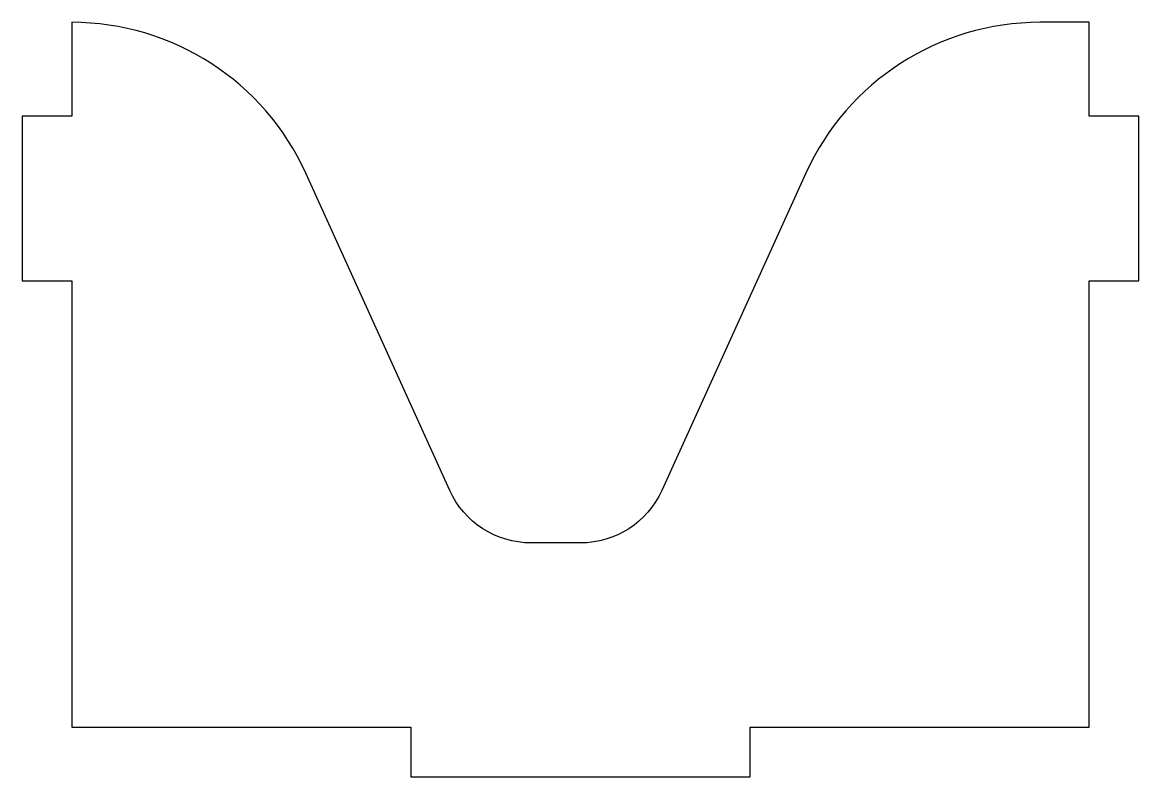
# Model space of a CAD drawing. Header units: millimetres. Extents: x 0 to 95, y -4.2 to 60.
import ezdxf

# ---------------------------------------------------------------- set-up
doc = ezdxf.new("R2010")
doc.units = ezdxf.units.MM
doc.layers.get('0').update_dxf_attribs({"linetype": 'CONTINUOUS'})

msp = doc.modelspace()

# ---------------------------------------------------------------- linework, layer by layer
msp.add_lwpolyline([(90.8, 0), (90.8, 38), (95, 38), (95, 52), (90.8, 52), (90.8, 60), (86.6, 60, 0.294306), (66.675, 47.16), (54.424, 20.156, -0.294307), (47.5, 15.694), (43.3, 15.694, -0.294307), (36.376, 20.156), (24.125, 47.16, 0.294307), (4.2, 60), (4.2, 52), (0, 52), (0, 38), (4.2, 38), (4.2, 0), (33.067, 0), (33.067, -4.2), (61.933, -4.2), (61.933, 0)], format="xyb", close=True)

doc.saveas('drawing.dxf')
